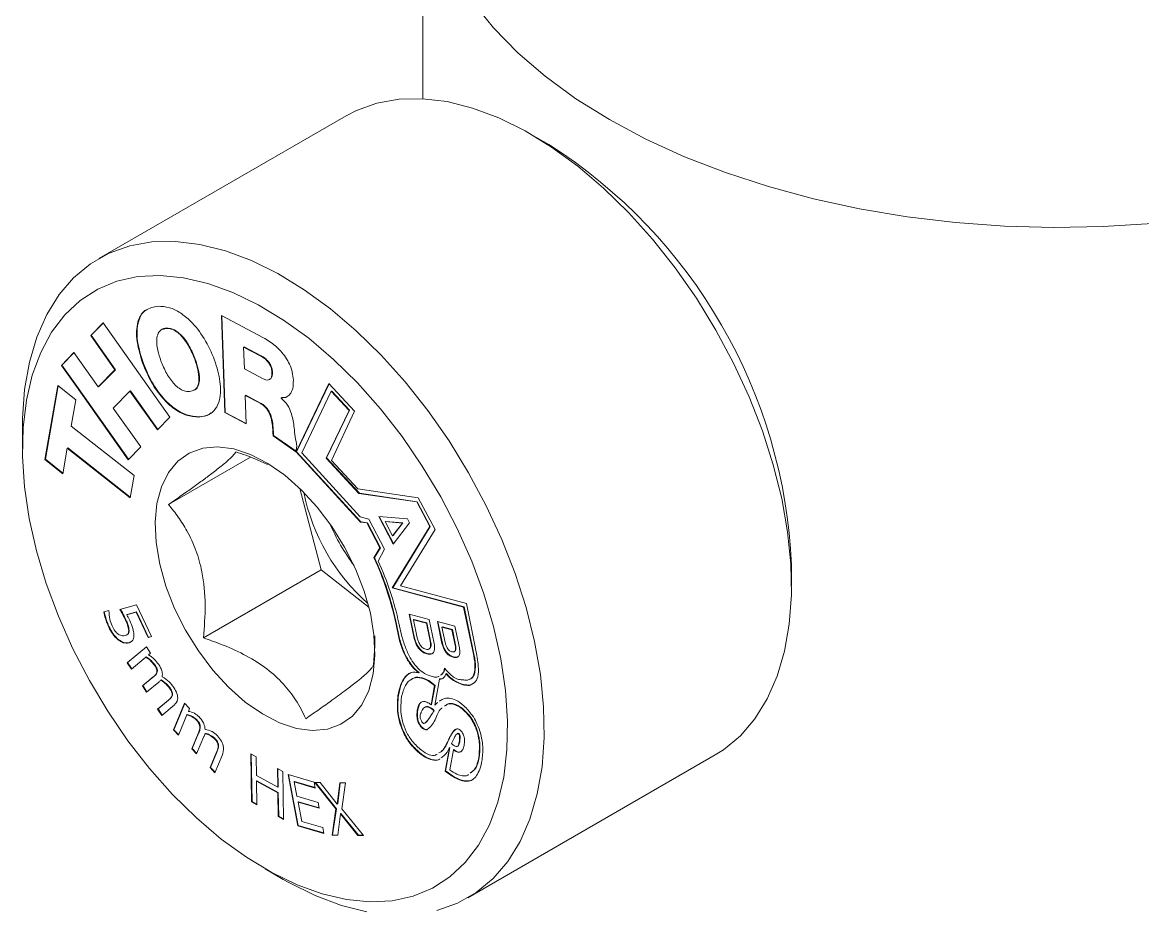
# Model space of a CAD drawing. Header units: millimetres. Extents: x 2 to 278, y 1 to 215.
# Drawn here: x 232.36 to 254.34, y 178.55 to 195.91 of the extents above; entities that cross this region are included whole.
import ezdxf

# ---------------------------------------------------------------- set-up
doc = ezdxf.new("R2010")
doc.units = ezdxf.units.MM

msp = doc.modelspace()

# ---------------------------------------------------------------- linework, layer by layer
at = {"color": 7, "linetype": 'Continuous', "lineweight": 0}
for p, q in [((240.218, 199.105), (240.218, 194.413)), ((238.713, 194.079), (233.864, 191.279)), ((242.692, 193.512), (242.333, 193.72)), ((236.266, 190.16), (237.092, 189.724)), ((236.335, 188.256), (236.266, 190.16)), ((236.344, 188.261), (236.275, 190.155)), ((233.703, 189.766), (233.95, 190.019)), ((233.712, 189.772), (233.952, 190.017)), ((233.95, 190.019), (235.259, 188.169)), ((235.195, 189.912), (235.186, 189.906)), ((233.712, 189.772), (233.703, 189.766)), ((234.179, 189.093), (233.703, 189.766)), ((234.188, 189.098), (233.712, 189.772)), ((233.376, 189.434), (233.129, 189.182)), ((233.378, 189.432), (233.138, 189.187)), ((233.376, 189.434), (233.853, 188.761)), ((236.711, 189.547), (236.702, 189.542)), ((236.702, 189.542), (236.718, 189.113)), ((237.038, 189.365), (236.702, 189.542)), ((237.047, 189.37), (236.711, 189.547)), ((233.138, 189.187), (233.129, 189.182)), ((233.129, 189.182), (233.422, 188.767)), ((233.138, 189.187), (233.431, 188.772)), ((234.73, 189.237), (234.721, 189.232)), ((235.754, 189.306), (235.745, 189.301)), ((237.047, 189.37), (237.038, 189.365)), ((233.853, 188.761), (234.179, 189.093)), ((233.862, 188.766), (234.188, 189.098)), ((234.188, 189.098), (234.179, 189.093)), ((236.718, 189.113), (237.072, 188.926)), ((237.268, 189.052), (237.259, 189.047)), ((232.806, 187.335), (233.059, 188.786)), ((232.815, 187.34), (233.066, 188.78)), ((233.059, 188.786), (233.411, 188.508)), ((233.431, 188.772), (233.422, 188.767)), ((234.438, 187.332), (233.422, 188.767)), ((234.445, 187.34), (233.431, 188.772)), ((233.862, 188.766), (233.853, 188.761)), ((238.377, 188.824), (237.733, 187.484)), ((238.381, 188.82), (237.742, 187.489)), ((238.88, 188.281), (238.377, 188.824)), ((234.473, 188.679), (234.146, 188.346)), ((234.482, 188.684), (234.473, 188.679)), ((235.012, 187.917), (234.473, 188.679)), ((235.019, 187.924), (234.482, 188.684)), ((236.744, 188.597), (236.736, 188.592)), ((236.736, 188.592), (236.756, 188.034)), ((237.026, 188.439), (236.736, 188.592)), ((237.035, 188.444), (236.744, 188.597)), ((237.451, 188.551), (237.442, 188.546)), ((237.442, 188.546), (237.442, 188.54)), ((237.843, 187.464), (238.423, 188.674)), ((238.432, 188.679), (238.423, 188.674)), ((238.423, 188.674), (238.772, 188.298)), ((238.432, 188.679), (238.781, 188.303)), ((233.411, 188.508), (233.321, 187.993)), ((234.146, 188.346), (234.685, 187.585)), ((237.035, 188.444), (237.026, 188.439)), ((238.781, 188.303), (238.332, 187.366)), ((238.781, 188.303), (238.772, 188.298)), ((235.259, 188.169), (235.012, 187.917)), ((235.833, 188.174), (235.824, 188.169)), ((236.344, 188.261), (236.335, 188.256)), ((236.756, 188.034), (236.335, 188.256)), ((236.755, 188.044), (236.344, 188.261)), ((238.772, 188.298), (238.323, 187.361)), ((238.428, 187.316), (238.88, 188.281)), ((232.364, 187.965), (232.364, 187.55)), ((233.321, 187.993), (234.554, 187.02)), ((237.285, 187.93), (237.276, 187.925)), ((237.29, 187.806), (237.281, 187.801)), ((237.281, 187.801), (237.73, 187.487)), ((237.29, 187.806), (237.731, 187.497)), ((233.244, 187.557), (233.157, 187.058)), ((233.253, 187.562), (233.244, 187.557)), ((234.478, 186.584), (233.244, 187.557)), ((234.479, 186.595), (233.253, 187.562)), ((234.685, 187.585), (234.438, 187.332)), ((237.749, 187.599), (237.73, 187.487)), ((237.742, 187.489), (237.733, 187.484)), ((237.733, 187.484), (238.994, 186.107)), ((237.742, 187.489), (239.003, 186.112)), ((238.992, 186.209), (237.843, 187.464)), ((232.815, 187.34), (232.806, 187.335)), ((233.157, 187.058), (232.806, 187.335)), ((233.159, 187.069), (232.815, 187.34)), ((236.838, 187.381), (235.23, 186.453)), ((238.332, 187.366), (238.323, 187.361)), ((238.323, 187.361), (238.965, 186.669)), ((238.332, 187.366), (238.974, 186.674)), ((238.946, 186.762), (238.428, 187.316)), ((234.554, 187.02), (234.478, 186.584)), ((237.807, 186.768), (238.225, 185.171)), ((240.129, 186.586), (238.946, 186.762)), ((238.974, 186.674), (238.965, 186.669)), ((238.965, 186.669), (240.099, 186.503)), ((238.974, 186.674), (240.108, 186.508)), ((240.457, 185.963), (240.129, 186.586)), ((240.108, 186.508), (240.099, 186.503)), ((240.099, 186.503), (240.353, 186.02)), ((240.108, 186.508), (240.362, 186.025)), ((239.158, 186.168), (238.992, 186.209)), ((239.003, 186.112), (238.994, 186.107)), ((238.994, 186.107), (239.121, 186.091)), ((239.003, 186.112), (239.13, 186.096)), ((239.467, 185.579), (239.158, 186.168)), ((239.353, 186.221), (239.918, 186.171)), ((239.638, 185.678), (239.353, 186.221)), ((239.645, 185.687), (239.365, 186.22)), ((239.488, 186.123), (239.479, 186.118)), ((239.819, 186.089), (239.479, 186.118)), ((239.479, 186.118), (239.626, 185.838)), ((239.828, 186.094), (239.488, 186.123)), ((239.918, 186.171), (239.957, 186.097)), ((239.13, 186.096), (239.121, 186.091)), ((239.121, 186.091), (239.378, 185.601)), ((239.13, 186.096), (239.387, 185.606)), ((240.353, 186.02), (239.618, 184.816)), ((239.626, 185.838), (239.819, 186.089)), ((240.362, 186.025), (239.627, 184.821)), ((239.635, 185.843), (239.828, 186.094)), ((239.957, 186.097), (239.638, 185.678)), ((239.782, 184.858), (240.457, 185.963)), ((239.828, 186.094), (239.819, 186.089)), ((240.362, 186.025), (240.353, 186.02)), ((239.635, 185.843), (239.626, 185.838)), ((239.378, 185.601), (239.259, 185.409)), ((239.387, 185.606), (239.268, 185.414)), ((239.342, 185.345), (239.467, 185.579)), ((239.387, 185.606), (239.378, 185.601)), ((239.268, 185.414), (239.259, 185.409)), ((247.451, 184.854), (247.451, 185.269)), ((238.225, 185.171), (235.915, 183.837)), ((238.225, 185.171), (239.163, 184.431)), ((239.627, 184.821), (239.618, 184.816)), ((239.618, 184.816), (241.019, 184.438)), ((239.627, 184.821), (241.028, 184.443)), ((241.077, 184.509), (239.782, 184.858)), ((233.961, 184.349), (234.057, 184.375)), ((234.057, 184.375), (234.061, 184.366)), ((234.277, 184.396), (234.604, 184.485)), ((234.604, 184.347), (234.42, 184.297)), ((234.604, 184.347), (234.595, 184.342)), ((234.604, 184.485), (234.896, 183.861)), ((234.837, 183.847), (234.604, 184.347)), ((241.028, 184.443), (241.019, 184.438)), ((241.019, 184.438), (241.193, 183.608)), ((241.028, 184.443), (241.202, 183.613)), ((241.252, 183.626), (241.077, 184.509)), ((234.396, 184.191), (234.387, 184.186)), ((234.595, 184.342), (234.411, 184.291)), ((234.42, 184.297), (234.411, 184.291)), ((234.828, 183.842), (234.595, 184.342)), ((239.695, 184.14), (239.686, 184.135)), ((239.753, 183.812), (239.686, 184.135)), ((239.762, 183.817), (239.695, 184.14)), ((239.949, 184.302), (240.342, 184.2)), ((240.048, 183.826), (239.949, 184.302)), ((240.057, 183.831), (239.96, 184.3)), ((240.044, 184.199), (240.035, 184.194)), ((240.035, 184.194), (240.11, 183.836)), ((240.288, 184.128), (240.035, 184.194)), ((240.297, 184.133), (240.044, 184.199)), ((240.297, 184.133), (240.288, 184.128)), ((240.362, 183.77), (240.288, 184.128)), ((240.371, 183.775), (240.297, 184.133)), ((240.342, 184.2), (240.441, 183.724)), ((240.505, 184.158), (240.845, 184.069)), ((240.594, 183.729), (240.505, 184.158)), ((240.603, 183.734), (240.515, 184.155)), ((234.066, 184.053), (234.057, 184.048)), ((234.459, 183.982), (234.45, 183.977)), ((239.808, 183.861), (239.749, 184.124)), ((240.602, 184.051), (240.593, 184.046)), ((240.593, 184.046), (240.656, 183.746)), ((240.79, 183.994), (240.593, 184.046)), ((240.799, 183.999), (240.602, 184.051)), ((240.799, 183.999), (240.79, 183.994)), ((240.852, 183.695), (240.79, 183.994)), ((240.861, 183.7), (240.799, 183.999)), ((240.845, 184.069), (240.935, 183.64)), ((234.257, 183.797), (234.248, 183.792)), ((234.407, 183.891), (234.418, 183.897)), ((234.459, 183.743), (234.45, 183.738)), ((234.513, 183.775), (234.459, 183.743)), ((234.896, 183.861), (234.828, 183.842)), ((234.837, 183.847), (234.828, 183.842)), ((234.895, 183.863), (234.837, 183.847)), ((239.762, 183.817), (239.753, 183.812)), ((240.057, 183.831), (240.048, 183.826)), ((240.371, 183.775), (240.362, 183.77)), ((240.603, 183.734), (240.594, 183.729)), ((240.861, 183.7), (240.852, 183.695)), ((234.419, 183.35), (234.798, 183.664)), ((234.428, 183.355), (234.799, 183.662)), ((234.798, 183.664), (234.879, 183.54)), ((234.879, 183.54), (234.837, 183.505)), ((240.305, 183.529), (240.296, 183.524)), ((240.833, 183.565), (240.844, 183.571)), ((241.202, 183.613), (241.193, 183.608)), ((234.428, 183.355), (234.419, 183.35)), ((234.501, 183.226), (234.419, 183.35)), ((234.509, 183.232), (234.428, 183.355)), ((234.782, 183.459), (234.501, 183.226)), ((234.791, 183.464), (234.782, 183.459)), ((234.962, 183.31), (234.953, 183.305)), ((240.819, 183.464), (240.81, 183.458)), ((234.718, 182.895), (234.932, 183.072)), ((234.727, 182.9), (234.941, 183.078)), ((234.941, 183.078), (234.932, 183.072)), ((235.01, 183.168), (235.001, 183.163)), ((240.148, 183.155), (240.139, 183.15)), ((240.551, 183.032), (240.542, 183.027)), ((240.681, 183.14), (240.672, 183.135)), ((234.727, 182.9), (234.718, 182.895)), ((234.799, 182.771), (234.718, 182.895)), ((234.807, 182.777), (234.727, 182.9)), ((235.04, 182.97), (234.799, 182.771)), ((235.084, 183.012), (235.075, 183.007)), ((235.26, 182.855), (235.251, 182.85)), ((240.335, 183.002), (240.326, 182.997)), ((240.326, 182.997), (240.448, 182.901)), ((240.335, 183.002), (240.457, 182.906)), ((240.448, 182.901), (240.382, 182.526)), ((240.457, 182.906), (240.391, 182.531)), ((240.457, 182.906), (240.448, 182.901)), ((240.453, 182.518), (240.542, 183.027)), ((240.828, 183.008), (240.819, 183.002)), ((241.145, 182.911), (241.136, 182.905)), ((241.145, 182.911), (241.228, 182.956)), ((235.016, 182.44), (235.23, 182.617)), ((235.025, 182.445), (235.239, 182.623)), ((235.239, 182.623), (235.23, 182.617)), ((235.309, 182.712), (235.3, 182.707)), ((239.739, 182.709), (239.73, 182.704)), ((240.554, 182.6), (240.591, 182.622)), ((235.025, 182.445), (235.016, 182.44)), ((235.097, 182.316), (235.016, 182.44)), ((235.105, 182.322), (235.025, 182.445)), ((235.341, 182.518), (235.097, 182.316)), ((235.326, 182.031), (235.546, 182.554)), ((235.335, 182.036), (235.551, 182.549)), ((235.546, 182.554), (235.643, 182.454)), ((235.643, 182.454), (235.619, 182.396)), ((240.119, 182.422), (240.11, 182.417)), ((240.391, 182.531), (240.382, 182.526)), ((240.443, 182.415), (240.434, 182.41)), ((240.462, 182.523), (240.453, 182.518)), ((240.504, 182.569), (240.495, 182.564)), ((240.997, 182.449), (240.988, 182.444)), ((235.589, 182.326), (235.423, 181.931)), ((235.598, 182.332), (235.589, 182.326)), ((235.777, 182.239), (235.768, 182.234)), ((240.255, 182.165), (240.266, 182.171)), ((235.335, 182.036), (235.326, 182.031)), ((235.423, 181.931), (235.326, 182.031)), ((235.427, 181.941), (235.335, 182.036)), ((235.685, 181.661), (235.812, 181.963)), ((235.694, 181.666), (235.821, 181.968)), ((235.821, 181.968), (235.812, 181.963)), ((235.854, 182.102), (235.845, 182.097)), ((235.953, 181.963), (235.944, 181.958)), ((240.223, 182.066), (240.214, 182.061)), ((240.9, 181.963), (240.889, 181.956)), ((240.934, 181.956), (240.925, 181.95)), ((235.925, 181.9), (235.782, 181.561)), ((236.136, 181.87), (236.127, 181.865)), ((236.212, 181.732), (236.203, 181.727)), ((240.688, 181.75), (240.679, 181.745)), ((240.894, 181.709), (240.905, 181.716)), ((240.941, 181.797), (240.932, 181.792)), ((235.694, 181.666), (235.685, 181.661)), ((235.782, 181.561), (235.685, 181.661)), ((235.786, 181.571), (235.694, 181.666)), ((236.044, 181.292), (236.171, 181.593)), ((236.053, 181.297), (236.18, 181.598)), ((236.285, 181.533), (236.141, 181.192)), ((236.18, 181.598), (236.171, 181.593)), ((236.843, 181.561), (236.947, 181.503)), ((236.86, 180.623), (236.843, 181.561)), ((236.869, 180.628), (236.852, 181.556)), ((236.947, 181.503), (236.954, 181.138)), ((240.154, 181.587), (240.145, 181.582)), ((240.74, 181.679), (240.657, 181.224)), ((240.749, 181.684), (240.666, 181.229)), ((240.749, 181.684), (240.74, 181.679)), ((240.749, 181.247), (240.818, 181.64)), ((240.827, 181.645), (240.818, 181.64)), ((241.102, 178.741), (245.951, 181.54)), ((241.324, 181.492), (241.315, 181.487)), ((236.053, 181.297), (236.044, 181.292)), ((236.141, 181.192), (236.044, 181.292)), ((236.145, 181.202), (236.053, 181.297)), ((237.371, 180.907), (237.365, 181.272)), ((237.365, 181.272), (237.469, 181.215)), ((236.954, 181.138), (237.371, 180.907)), ((237.38, 180.912), (237.374, 181.267)), ((237.469, 181.215), (237.486, 180.276)), ((237.575, 181.155), (238.087, 181.006)), ((237.767, 180.151), (237.575, 181.155)), ((237.776, 180.156), (237.586, 181.152)), ((240.666, 181.229), (240.657, 181.224)), ((236.965, 181.033), (236.956, 181.028)), ((236.956, 181.028), (236.964, 180.565)), ((237.374, 180.797), (236.956, 181.028)), ((237.383, 180.802), (236.965, 181.033)), ((237.38, 180.912), (237.371, 180.907)), ((237.704, 181.018), (237.695, 181.013)), ((237.695, 181.013), (237.749, 180.73)), ((238.109, 180.892), (237.695, 181.013)), ((238.107, 180.901), (237.704, 181.018)), ((238.087, 181.006), (238.109, 180.892)), ((238.097, 181.001), (238.207, 181)), ((238.515, 180.481), (238.097, 181.001)), ((238.524, 180.486), (238.11, 181.001)), ((238.207, 181), (238.541, 180.577)), ((238.541, 180.577), (238.591, 180.996)), ((238.55, 180.582), (238.599, 180.995)), ((238.591, 180.996), (238.703, 180.994)), ((238.703, 180.994), (238.627, 180.486)), ((236.869, 180.628), (236.86, 180.623)), ((236.964, 180.565), (236.86, 180.623)), ((236.964, 180.575), (236.869, 180.628)), ((237.383, 180.802), (237.374, 180.797)), ((237.382, 180.334), (237.374, 180.797)), ((237.391, 180.339), (237.383, 180.802)), ((237.749, 180.73), (238.163, 180.61)), ((237.779, 180.622), (237.77, 180.617)), ((237.77, 180.617), (237.843, 180.235)), ((238.184, 180.497), (237.77, 180.617)), ((238.183, 180.505), (237.779, 180.622)), ((238.163, 180.61), (238.184, 180.497)), ((238.438, 179.966), (238.515, 180.481)), ((238.447, 179.971), (238.524, 180.486)), ((238.524, 180.486), (238.515, 180.481)), ((238.55, 180.582), (238.541, 180.577)), ((238.61, 180.394), (238.601, 180.389)), ((238.954, 179.966), (238.61, 180.394)), ((238.627, 180.486), (239.056, 179.959)), ((237.391, 180.339), (237.382, 180.334)), ((237.486, 180.276), (237.382, 180.334)), ((237.486, 180.287), (237.391, 180.339)), ((237.843, 180.235), (238.257, 180.115)), ((238.601, 180.389), (238.55, 179.965)), ((238.945, 179.96), (238.601, 180.389)), ((237.776, 180.156), (237.767, 180.151)), ((238.279, 180.002), (237.767, 180.151)), ((238.277, 180.01), (237.776, 180.156)), ((238.257, 180.115), (238.279, 180.002)), ((238.447, 179.971), (238.438, 179.966)), ((238.55, 179.965), (238.438, 179.966)), ((238.551, 179.97), (238.447, 179.971)), ((238.954, 179.966), (238.945, 179.96)), ((239.056, 179.959), (238.945, 179.96)), ((239.051, 179.965), (238.954, 179.966)), ((237.123, 179.307), (237.482, 179.099))]:
    msp.add_line(p, q, dxfattribs=at)
at = {"color": 7, "linetype": 'Continuous', "lineweight": 0, "flags": 128}
for points in [[(243.879, 194.002), (243.221, 194.413), (242.62, 194.852), (242.079, 195.316), (241.603, 195.804), (241.193, 196.311), (240.853, 196.835), (240.584, 197.372), (240.388, 197.92), (240.266, 198.476), (240.219, 199.035), (240.247, 199.594), (240.35, 200.15), (240.528, 200.701), (240.779, 201.241), (241.101, 201.769), (241.307, 202.05)], [(245.951, 181.54), (246.116, 181.644), (246.446, 181.917), (246.733, 182.25), (246.975, 182.64), (247.169, 183.083), (247.314, 183.574), (247.407, 184.109), (247.449, 184.682), (247.438, 185.287), (247.374, 185.918), (247.259, 186.568), (247.093, 187.231), (246.879, 187.9), (246.618, 188.568), (246.312, 189.228), (245.966, 189.874), (245.583, 190.499), (245.166, 191.095), (244.721, 191.659), (244.25, 192.182), (243.76, 192.661), (243.256, 193.09), (242.742, 193.465), (242.223, 193.782), (241.706, 194.037), (241.195, 194.229), (240.696, 194.355), (240.214, 194.413), (239.753, 194.404), (239.319, 194.327), (238.916, 194.183), (238.713, 194.079)], [(254.53, 191.965), (253.566, 191.905), (252.597, 191.889), (251.629, 191.916), (250.667, 191.986), (249.718, 192.099), (248.786, 192.255), (247.879, 192.451), (247, 192.688), (246.156, 192.963), (245.351, 193.275), (244.591, 193.622), (243.879, 194.002)], [(240.496, 178.492), (240.899, 178.636), (241.267, 178.845), (241.596, 179.117), (241.883, 179.45), (242.125, 179.84), (242.32, 180.283), (242.464, 180.775), (242.558, 181.31), (242.599, 181.882), (242.588, 182.487), (242.525, 183.118), (242.41, 183.769), (242.244, 184.432), (242.029, 185.101), (241.768, 185.769), (241.463, 186.429), (241.117, 187.075), (240.734, 187.699), (240.317, 188.296), (239.871, 188.859), (239.401, 189.383), (238.911, 189.862), (238.406, 190.291), (237.892, 190.666), (237.374, 190.982), (236.857, 191.238), (236.346, 191.429), (235.847, 191.555), (235.365, 191.614), (234.904, 191.605), (234.47, 191.528), (234.067, 191.384), (233.699, 191.175), (233.369, 190.902), (233.082, 190.57), (232.84, 190.18), (232.646, 189.737), (232.501, 189.245), (232.408, 188.71), (232.366, 188.137), (232.364, 187.965)], [(236.265, 179.892), (236.759, 179.533), (237.257, 179.232), (237.754, 178.991), (238.243, 178.814), (238.721, 178.703), (239.181, 178.659), (239.618, 178.682), (240.028, 178.772), (240.406, 178.928), (240.748, 179.148), (241.051, 179.431), (241.311, 179.772), (241.524, 180.168), (241.69, 180.615), (241.805, 181.108), (241.869, 181.642), (241.881, 182.21), (241.841, 182.807), (241.75, 183.425), (241.607, 184.058), (241.416, 184.7), (241.177, 185.343), (240.894, 185.98), (240.57, 186.604), (240.208, 187.208), (239.812, 187.786), (239.387, 188.331), (238.937, 188.837), (238.467, 189.3), (237.982, 189.713), (237.488, 190.072), (236.99, 190.373), (236.494, 190.614), (236.004, 190.791), (235.527, 190.902), (235.067, 190.946), (234.629, 190.923), (234.219, 190.833), (233.841, 190.677), (233.499, 190.457), (233.196, 190.174), (232.937, 189.833), (232.723, 189.437), (232.558, 188.99), (232.442, 188.497), (232.378, 187.963), (232.366, 187.395), (232.406, 186.799), (232.498, 186.18), (232.64, 185.547), (232.831, 184.905), (233.07, 184.262), (233.353, 183.625), (233.677, 183.001), (234.039, 182.397), (234.435, 181.819), (234.86, 181.274), (235.31, 180.768), (235.78, 180.305), (236.265, 179.892)], [(235.004, 186.475), (234.969, 186.107), (234.987, 185.706), (235.058, 185.284), (235.18, 184.849), (235.35, 184.413), (235.563, 183.987), (235.815, 183.581), (236.099, 183.205), (236.408, 182.868), (236.735, 182.579), (237.071, 182.345), (237.409, 182.171), (237.739, 182.062), (238.055, 182.02), (238.348, 182.047), (238.61, 182.142), (238.836, 182.303), (239.02, 182.524), (239.157, 182.802), (239.243, 183.13), (239.278, 183.498), (239.26, 183.899), (239.189, 184.321), (239.067, 184.756), (238.898, 185.192), (238.684, 185.618), (238.432, 186.024), (238.148, 186.4), (237.839, 186.737), (237.512, 187.026), (237.176, 187.26), (236.838, 187.434), (236.508, 187.543), (236.192, 187.585), (235.9, 187.558), (235.637, 187.463), (235.411, 187.302), (235.228, 187.081), (235.091, 186.803), (235.004, 186.475)], [(237.482, 179.099), (237.592, 179.037), (238.109, 178.782), (238.62, 178.59), (239.119, 178.465)]]:
    msp.add_lwpolyline(points, dxfattribs=at)
at = {"color": 7, "linetype": 'Continuous', "lineweight": 0}
for centre, radius, start, end in [((237.141, 184.813), 10.32, 2.5347, 57.4599), ((241.744, 187.47), 3.939, 191.3517, 228.6429), ((242.215, 187.741), 4.168, 203.3851, 216.6095), ((233.919, 182.911), 5.895, 11.9751, 25.0625), ((233.928, 182.917), 5.895, 11.9751, 25.0625), ((233.994, 182.886), 5.886, 12.1391, 24.6893)]:
    msp.add_arc(centre, radius, start, end, dxfattribs=at)
for points, knots in [([(234.721, 189.232), (234.672, 189.393), (234.579, 189.702), (234.616, 190.073), (234.776, 190.297), (234.94, 190.326), (235.026, 190.342)], [0, 0, 0, 0, 0.285697, 0.550222, 0.762126, 1, 1, 1, 1]), ([(235.026, 190.342), (235.099, 190.338), (235.237, 190.331), (235.46, 190.225), (235.701, 190.029), (235.947, 189.708), (236.144, 189.287), (236.257, 188.863), (236.252, 188.53), (236.16, 188.32), (236.021, 188.198), (235.892, 188.179), (235.824, 188.169)], [0, 0, 0, 0, 0.0917277, 0.174385, 0.2530158, 0.371845, 0.5000028, 0.6281556, 0.7469837, 0.8256148, 0.9082722, 1, 1, 1, 1]), ([(234.73, 189.237), (234.681, 189.399), (234.587, 189.71), (234.63, 190.069), (234.725, 190.25), (234.803, 190.273), (234.809, 190.275)], [0, 0, 0, 0, 0.367353, 0.707482, 0.979951, 1, 1, 1, 1]), ([(235.186, 189.906), (235.147, 189.9), (235.074, 189.887), (235.01, 189.791), (234.992, 189.651), (235.014, 189.473), (235.058, 189.341), (235.08, 189.274)], [0, 0, 0, 0, 0.2008792, 0.3780217, 0.5535333, 0.7713596, 1, 1, 1, 1]), ([(235.195, 189.912), (235.152, 189.91), (235.109, 189.909), (235.086, 189.875), (235.085, 189.874)], [0, 0, 0, 0, 0.980685, 1, 1, 1, 1]), ([(235.745, 189.301), (235.71, 189.386), (235.642, 189.551), (235.509, 189.74), (235.386, 189.848), (235.284, 189.901), (235.22, 189.905), (235.186, 189.906)], [0, 0, 0, 0, 0.2891366, 0.5587901, 0.6958604, 0.8388526, 1, 1, 1, 1]), ([(235.754, 189.306), (235.719, 189.391), (235.651, 189.556), (235.518, 189.746), (235.395, 189.853), (235.292, 189.906), (235.229, 189.91), (235.195, 189.912)], [0, 0, 0, 0, 0.2891366, 0.5587901, 0.6958604, 0.8388526, 1, 1, 1, 1]), ([(237.092, 189.724), (237.171, 189.677), (237.323, 189.584), (237.503, 189.389), (237.609, 189.203), (237.665, 189.044), (237.674, 188.943), (237.679, 188.889)], [0, 0, 0, 0, 0.288451, 0.557374, 0.694678, 0.838281, 1, 1, 1, 1]), ([(235.824, 188.169), (235.742, 188.175), (235.588, 188.185), (235.337, 188.321), (235.098, 188.544), (234.876, 188.858), (234.774, 189.104), (234.721, 189.232)], [0, 0, 0, 0, 0.203765, 0.386324, 0.561565, 0.772931, 1, 1, 1, 1]), ([(235.833, 188.174), (235.751, 188.18), (235.597, 188.19), (235.346, 188.326), (235.107, 188.549), (234.885, 188.863), (234.783, 189.11), (234.73, 189.237)], [0, 0, 0, 0, 0.203765, 0.386324, 0.561565, 0.772931, 1, 1, 1, 1]), ([(235.08, 189.274), (235.115, 189.188), (235.183, 189.024), (235.316, 188.834), (235.439, 188.727), (235.542, 188.674), (235.605, 188.67), (235.639, 188.668)], [0, 0, 0, 0, 0.289123, 0.558793, 0.695872, 0.838864, 1, 1, 1, 1]), ([(235.639, 188.668), (235.678, 188.675), (235.751, 188.688), (235.815, 188.783), (235.833, 188.924), (235.811, 189.102), (235.767, 189.234), (235.745, 189.301)], [0, 0, 0, 0, 0.2008908, 0.3780365, 0.5535498, 0.7713747, 1, 1, 1, 1]), ([(235.717, 188.696), (235.731, 188.699), (235.778, 188.71), (235.823, 188.79), (235.843, 188.928), (235.82, 189.107), (235.776, 189.239), (235.754, 189.306)], [0, 0, 0, 0, 0.083001, 0.28628, 0.487687, 0.737646, 1, 1, 1, 1]), ([(237.259, 189.047), (237.257, 189.072), (237.252, 189.119), (237.221, 189.194), (237.174, 189.262), (237.111, 189.322), (237.063, 189.35), (237.038, 189.365)], [0, 0, 0, 0, 0.197029, 0.371432, 0.543408, 0.760308, 1, 1, 1, 1]), ([(237.268, 189.052), (237.266, 189.077), (237.261, 189.124), (237.23, 189.199), (237.183, 189.267), (237.12, 189.327), (237.072, 189.355), (237.047, 189.37)], [0, 0, 0, 0, 0.197029, 0.371432, 0.543408, 0.760308, 1, 1, 1, 1]), ([(237.072, 188.926), (237.094, 188.916), (237.135, 188.897), (237.189, 188.892), (237.231, 188.913), (237.258, 188.966), (237.259, 189.019), (237.259, 189.047)], [0, 0, 0, 0, 0.211129, 0.392706, 0.559913, 0.763436, 1, 1, 1, 1]), ([(237.201, 188.904), (237.213, 188.908), (237.242, 188.919), (237.267, 188.972), (237.268, 189.024), (237.268, 189.052)], [0, 0, 0, 0, 0.256733, 0.600465, 1, 1, 1, 1]), ([(237.679, 188.889), (237.678, 188.834), (237.675, 188.726), (237.622, 188.615), (237.543, 188.55), (237.476, 188.547), (237.442, 188.546)], [0, 0, 0, 0, 0.2829133, 0.557634, 0.7735659, 1, 1, 1, 1]), ([(237.442, 188.54), (237.486, 188.497), (237.572, 188.41), (237.661, 188.192), (237.682, 188.048), (237.695, 187.96)], [0, 0, 0, 0, 0.280107, 0.555764, 1, 1, 1, 1]), ([(237.549, 188.565), (237.549, 188.565), (237.524, 188.546), (237.487, 188.548), (237.451, 188.551)], [0, 0, 0, 0, 0.005744, 1, 1, 1, 1]), ([(237.276, 187.925), (237.267, 188.022), (237.255, 188.14), (237.189, 188.284), (237.146, 188.346), (237.089, 188.402), (237.048, 188.426), (237.026, 188.439)], [0, 0, 0, 0, 0.505231, 0.618049, 0.730923, 0.854052, 1, 1, 1, 1]), ([(237.285, 187.93), (237.276, 188.027), (237.264, 188.145), (237.198, 188.289), (237.155, 188.352), (237.098, 188.407), (237.057, 188.431), (237.035, 188.444)], [0, 0, 0, 0, 0.505231, 0.618049, 0.730923, 0.854052, 1, 1, 1, 1]), ([(236.058, 188.249), (236.048, 188.239), (235.99, 188.185), (235.904, 188.179), (235.833, 188.174)], [0, 0, 0, 0, 0.171696, 1, 1, 1, 1]), ([(237.281, 187.801), (237.28, 187.828), (237.278, 187.87), (237.276, 187.911), (237.276, 187.925)], [0, 0, 0, 0, 0.6502923, 1, 1, 1, 1]), ([(237.29, 187.806), (237.289, 187.833), (237.287, 187.875), (237.285, 187.916), (237.285, 187.93)], [0, 0, 0, 0, 0.6502923, 1, 1, 1, 1]), ([(237.695, 187.96), (237.701, 187.9), (237.712, 187.782), (237.737, 187.659), (237.749, 187.599)], [0, 0, 0, 0, 0.507373, 1, 1, 1, 1]), ([(235.23, 186.453), (235.308, 186.507), (235.464, 186.615), (235.686, 186.772), (235.895, 186.923), (236.062, 187.047), (236.19, 187.145), (236.286, 187.223), (236.367, 187.291), (236.445, 187.362), (236.511, 187.429), (236.539, 187.466), (236.553, 187.484)], [0, 0, 0, 0, 0.107754, 0.216103, 0.327214, 0.439824, 0.51632, 0.593471, 0.672555, 0.752225, 0.875545, 1, 1, 1, 1]), ([(236.553, 187.484), (236.683, 187.441), (236.898, 187.369), (237.095, 187.274), (237.173, 187.236)], [0, 0, 0, 0, 0.607824, 1, 1, 1, 1]), ([(235.915, 183.837), (235.932, 184.053), (235.967, 184.492), (235.912, 185.077), (235.776, 185.563), (235.61, 185.916), (235.424, 186.212), (235.295, 186.372), (235.23, 186.453)], [0, 0, 0, 0, 0.216128, 0.439646, 0.593262, 0.752012, 0.875438, 1, 1, 1, 1]), ([(234.057, 184.048), (234.033, 184.105), (233.99, 184.206), (233.97, 184.305), (233.961, 184.349)], [0, 0, 0, 0, 0.5598759, 1, 1, 1, 1]), ([(234.066, 184.053), (234.042, 184.11), (233.999, 184.211), (233.979, 184.311), (233.97, 184.354)], [0, 0, 0, 0, 0.5598759, 1, 1, 1, 1]), ([(234.061, 184.366), (234.063, 184.313), (234.066, 184.22), (234.105, 184.117), (234.122, 184.072)], [0, 0, 0, 0, 0.560316, 1, 1, 1, 1]), ([(234.387, 184.186), (234.368, 184.226), (234.333, 184.296), (234.294, 184.365), (234.277, 184.396)], [0, 0, 0, 0, 0.559911, 1, 1, 1, 1]), ([(234.396, 184.191), (234.377, 184.231), (234.342, 184.302), (234.303, 184.37), (234.286, 184.401)], [0, 0, 0, 0, 0.559911, 1, 1, 1, 1]), ([(234.45, 183.977), (234.444, 184.015), (234.434, 184.084), (234.402, 184.155), (234.387, 184.186)], [0, 0, 0, 0, 0.5577421, 1, 1, 1, 1]), ([(234.459, 183.982), (234.453, 184.02), (234.443, 184.089), (234.411, 184.16), (234.396, 184.191)], [0, 0, 0, 0, 0.5577421, 1, 1, 1, 1]), ([(234.411, 184.291), (234.422, 184.27), (234.442, 184.232), (234.46, 184.193), (234.469, 184.176)], [0, 0, 0, 0, 0.559987, 1, 1, 1, 1]), ([(234.469, 184.176), (234.493, 184.123), (234.536, 184.029), (234.547, 183.939), (234.552, 183.899)], [0, 0, 0, 0, 0.560749, 1, 1, 1, 1]), ([(234.248, 183.792), (234.205, 183.832), (234.129, 183.904), (234.079, 184.004), (234.057, 184.048)], [0, 0, 0, 0, 0.5583285, 1, 1, 1, 1]), ([(234.257, 183.797), (234.214, 183.837), (234.138, 183.909), (234.088, 184.009), (234.066, 184.053)], [0, 0, 0, 0, 0.5583285, 1, 1, 1, 1]), ([(234.122, 184.072), (234.14, 184.036), (234.173, 183.972), (234.222, 183.929), (234.244, 183.911)], [0, 0, 0, 0, 0.560453, 1, 1, 1, 1]), ([(234.244, 183.911), (234.272, 183.896), (234.323, 183.868), (234.365, 183.877), (234.383, 183.881)], [0, 0, 0, 0, 0.557944, 1, 1, 1, 1]), ([(234.383, 183.881), (234.403, 183.889), (234.44, 183.904), (234.447, 183.954), (234.45, 183.977)], [0, 0, 0, 0, 0.560445, 1, 1, 1, 1]), ([(234.414, 183.901), (234.426, 183.907), (234.452, 183.919), (234.456, 183.959), (234.459, 183.982)], [0, 0, 0, 0, 0.42226, 1, 1, 1, 1]), ([(234.45, 183.738), (234.415, 183.735), (234.352, 183.728), (234.28, 183.772), (234.248, 183.792)], [0, 0, 0, 0, 0.5596683, 1, 1, 1, 1]), ([(234.459, 183.743), (234.424, 183.74), (234.361, 183.733), (234.289, 183.778), (234.257, 183.797)], [0, 0, 0, 0, 0.5596683, 1, 1, 1, 1]), ([(234.552, 183.899), (234.551, 183.875), (234.549, 183.828), (234.517, 183.765), (234.475, 183.748), (234.45, 183.738)], [0, 0, 0, 0, 0.280185, 0.560288, 1, 1, 1, 1]), ([(237.923, 182.252), (237.861, 182.376), (237.745, 182.611), (237.489, 182.941), (237.168, 183.239), (236.763, 183.493), (236.336, 183.691), (236.044, 183.792), (235.915, 183.837)], [0, 0, 0, 0, 0.1832412, 0.3492581, 0.5149538, 0.6880842, 0.8616329, 1, 1, 1, 1]), ([(239.275, 183.878), (239.276, 183.804), (239.277, 183.607), (239.257, 183.408), (239.245, 183.284)], [0, 0, 0, 0, 0.373196, 1, 1, 1, 1]), ([(239.753, 183.812), (239.776, 183.735), (239.819, 183.588), (239.92, 183.394), (240.028, 183.241), (240.103, 183.179), (240.139, 183.15)], [0, 0, 0, 0, 0.310425, 0.600069, 0.808012, 1, 1, 1, 1]), ([(239.762, 183.817), (239.785, 183.741), (239.828, 183.593), (239.929, 183.399), (240.037, 183.246), (240.112, 183.184), (240.148, 183.155)], [0, 0, 0, 0, 0.310425, 0.600069, 0.808012, 1, 1, 1, 1]), ([(240.359, 183.091), (240.311, 183.11), (240.22, 183.147), (240.089, 183.269), (239.974, 183.432), (239.877, 183.635), (239.832, 183.783), (239.808, 183.861)], [0, 0, 0, 0, 0.192428, 0.364898, 0.537621, 0.757448, 1, 1, 1, 1]), ([(240.296, 183.524), (240.271, 183.533), (240.225, 183.549), (240.16, 183.603), (240.108, 183.672), (240.069, 183.749), (240.055, 183.801), (240.048, 183.826)], [0, 0, 0, 0, 0.237889, 0.435826, 0.615004, 0.814865, 1, 1, 1, 1]), ([(240.305, 183.529), (240.28, 183.538), (240.234, 183.554), (240.169, 183.608), (240.117, 183.677), (240.078, 183.754), (240.064, 183.806), (240.057, 183.831)], [0, 0, 0, 0, 0.237889, 0.435826, 0.615004, 0.814865, 1, 1, 1, 1]), ([(240.11, 183.836), (240.116, 183.812), (240.129, 183.762), (240.164, 183.699), (240.202, 183.655), (240.237, 183.627), (240.261, 183.619), (240.274, 183.615)], [0, 0, 0, 0, 0.255403, 0.523999, 0.668505, 0.822947, 1, 1, 1, 1]), ([(240.274, 183.615), (240.29, 183.612), (240.319, 183.607), (240.351, 183.624), (240.369, 183.659), (240.373, 183.709), (240.366, 183.75), (240.362, 183.77)], [0, 0, 0, 0, 0.219171, 0.402032, 0.573212, 0.780589, 1, 1, 1, 1]), ([(240.441, 183.724), (240.446, 183.689), (240.457, 183.62), (240.435, 183.551), (240.396, 183.522), (240.352, 183.513), (240.315, 183.52), (240.296, 183.524)], [0, 0, 0, 0, 0.258004, 0.507896, 0.648867, 0.809076, 1, 1, 1, 1]), ([(240.337, 183.621), (240.345, 183.624), (240.362, 183.631), (240.378, 183.664), (240.382, 183.714), (240.375, 183.755), (240.371, 183.775)], [0, 0, 0, 0, 0.179334, 0.414266, 0.698875, 1, 1, 1, 1]), ([(240.81, 183.458), (240.789, 183.466), (240.749, 183.48), (240.692, 183.529), (240.646, 183.59), (240.612, 183.659), (240.6, 183.706), (240.594, 183.729)], [0, 0, 0, 0, 0.233634, 0.4295342, 0.6090834, 0.8115035, 1, 1, 1, 1]), ([(240.819, 183.464), (240.798, 183.471), (240.758, 183.485), (240.701, 183.534), (240.655, 183.596), (240.621, 183.664), (240.609, 183.711), (240.603, 183.734)], [0, 0, 0, 0, 0.233634, 0.4295342, 0.6090834, 0.8115035, 1, 1, 1, 1]), ([(240.656, 183.746), (240.661, 183.726), (240.672, 183.685), (240.7, 183.632), (240.73, 183.596), (240.757, 183.573), (240.776, 183.566), (240.786, 183.563)], [0, 0, 0, 0, 0.263178, 0.536223, 0.679634, 0.829867, 1, 1, 1, 1]), ([(240.786, 183.563), (240.799, 183.561), (240.821, 183.557), (240.846, 183.572), (240.859, 183.602), (240.861, 183.644), (240.855, 183.678), (240.852, 183.695)], [0, 0, 0, 0, 0.210866, 0.389596, 0.561335, 0.77364, 1, 1, 1, 1]), ([(240.842, 183.573), (240.846, 183.575), (240.858, 183.58), (240.868, 183.608), (240.87, 183.649), (240.865, 183.683), (240.861, 183.7)], [0, 0, 0, 0, 0.13187, 0.376122, 0.678066, 1, 1, 1, 1]), ([(234.837, 183.505), (234.878, 183.479), (234.95, 183.432), (235.01, 183.352), (235.037, 183.317)], [0, 0, 0, 0, 0.560638, 1, 1, 1, 1]), ([(240.428, 183.548), (240.421, 183.542), (240.403, 183.525), (240.36, 183.518), (240.324, 183.526), (240.305, 183.529)], [0, 0, 0, 0, 0.238935, 0.586181, 1, 1, 1, 1]), ([(240.935, 183.64), (240.94, 183.609), (240.949, 183.547), (240.931, 183.484), (240.897, 183.457), (240.859, 183.449), (240.827, 183.455), (240.81, 183.458)], [0, 0, 0, 0, 0.262638, 0.514536, 0.654613, 0.812515, 1, 1, 1, 1]), ([(240.927, 183.482), (240.92, 183.476), (240.905, 183.461), (240.867, 183.454), (240.836, 183.46), (240.819, 183.464)], [0, 0, 0, 0, 0.245312, 0.590335, 1, 1, 1, 1]), ([(241.193, 183.608), (241.21, 183.528), (241.243, 183.372), (241.244, 183.194), (241.21, 183.085), (241.162, 183.029), (241.09, 183.002), (241.029, 183.011), (240.996, 183.016)], [0, 0, 0, 0, 0.259613, 0.504294, 0.619495, 0.734392, 0.857507, 1, 1, 1, 1]), ([(241.136, 182.905), (241.169, 182.919), (241.241, 182.948), (241.311, 183.075), (241.31, 183.316), (241.274, 183.509), (241.252, 183.626)], [0, 0, 0, 0, 0.172596, 0.380101, 0.623633, 1, 1, 1, 1]), ([(241.202, 183.613), (241.218, 183.533), (241.251, 183.378), (241.254, 183.198), (241.218, 183.092), (241.182, 183.041), (241.148, 183.031), (241.137, 183.028)], [0, 0, 0, 0, 0.327528, 0.636217, 0.781555, 0.926509, 1, 1, 1, 1]), ([(234.953, 183.305), (234.923, 183.34), (234.869, 183.404), (234.809, 183.442), (234.782, 183.459)], [0, 0, 0, 0, 0.557548, 1, 1, 1, 1]), ([(234.962, 183.31), (234.932, 183.345), (234.878, 183.409), (234.818, 183.447), (234.791, 183.464)], [0, 0, 0, 0, 0.557548, 1, 1, 1, 1]), ([(235.001, 183.163), (235.003, 183.175), (235.005, 183.199), (234.987, 183.251), (234.966, 183.284), (234.953, 183.305)], [0, 0, 0, 0, 0.279682, 0.559236, 1, 1, 1, 1]), ([(235.01, 183.168), (235.012, 183.18), (235.014, 183.204), (234.996, 183.256), (234.975, 183.289), (234.962, 183.31)], [0, 0, 0, 0, 0.279682, 0.559236, 1, 1, 1, 1]), ([(235.037, 183.317), (235.05, 183.295), (235.078, 183.249), (235.113, 183.16), (235.109, 183.106), (235.107, 183.072)], [0, 0, 0, 0, 0.28152, 0.56253, 1, 1, 1, 1]), ([(239.245, 183.284), (239.234, 183.268), (239.21, 183.236), (239.149, 183.173), (239.062, 183.092), (238.954, 183.002), (238.837, 182.91), (238.719, 182.82), (238.585, 182.721), (238.41, 182.594), (238.191, 182.439), (238.012, 182.315), (237.923, 182.252)], [0, 0, 0, 0, 0.107754, 0.216103, 0.327214, 0.439824, 0.51632, 0.593471, 0.672555, 0.752225, 0.875545, 1, 1, 1, 1]), ([(234.932, 183.072), (234.948, 183.085), (234.977, 183.108), (234.994, 183.146), (235.001, 183.163)], [0, 0, 0, 0, 0.561303, 1, 1, 1, 1]), ([(234.941, 183.078), (234.957, 183.091), (234.986, 183.113), (235.003, 183.151), (235.01, 183.168)], [0, 0, 0, 0, 0.561303, 1, 1, 1, 1]), ([(235.107, 183.072), (235.153, 183.044), (235.236, 182.993), (235.305, 182.902), (235.335, 182.862)], [0, 0, 0, 0, 0.560729, 1, 1, 1, 1]), ([(240.139, 183.15), (240.108, 183.157), (240.041, 183.172), (239.95, 183.144), (239.859, 183.068), (239.776, 182.923), (239.746, 182.782), (239.73, 182.704)], [0, 0, 0, 0, 0.126617, 0.273245, 0.446193, 0.693435, 1, 1, 1, 1]), ([(239.975, 183.148), (239.972, 183.147), (239.934, 183.138), (239.87, 183.069), (239.784, 182.93), (239.755, 182.788), (239.739, 182.709)], [0, 0, 0, 0, 0.016441, 0.250501, 0.585108, 1, 1, 1, 1]), ([(239.802, 182.682), (239.822, 182.761), (239.86, 182.912), (239.987, 183.041), (240.149, 183.074), (240.266, 183.023), (240.326, 182.997)], [0, 0, 0, 0, 0.296066, 0.570524, 0.779216, 1, 1, 1, 1]), ([(239.989, 183.011), (239.998, 183.021), (240.039, 183.066), (240.161, 183.076), (240.276, 183.027), (240.335, 183.002)], [0, 0, 0, 0, 0.119736, 0.547476, 1, 1, 1, 1]), ([(240.533, 183.084), (240.531, 183.082), (240.51, 183.065), (240.449, 183.066), (240.389, 183.082), (240.359, 183.091)], [0, 0, 0, 0, 0.0435055, 0.51168, 1, 1, 1, 1]), ([(240.542, 183.027), (240.561, 183.027), (240.6, 183.027), (240.645, 183.067), (240.662, 183.11), (240.672, 183.135)], [0, 0, 0, 0, 0.301019, 0.598638, 1, 1, 1, 1]), ([(240.551, 183.032), (240.571, 183.031), (240.602, 183.03), (240.622, 183.05), (240.629, 183.057)], [0, 0, 0, 0, 0.636209, 1, 1, 1, 1]), ([(240.646, 183.24), (240.636, 183.2), (240.621, 183.142), (240.58, 183.117), (240.567, 183.109)], [0, 0, 0, 0, 0.688415, 1, 1, 1, 1]), ([(240.655, 183.245), (240.645, 183.205), (240.63, 183.147), (240.589, 183.122), (240.576, 183.114)], [0, 0, 0, 0, 0.688415, 1, 1, 1, 1]), ([(240.996, 183.016), (240.964, 183.017), (240.902, 183.02), (240.775, 183.091), (240.695, 183.183), (240.646, 183.24)], [0, 0, 0, 0, 0.284663, 0.559152, 1, 1, 1, 1]), ([(240.672, 183.135), (240.697, 183.107), (240.743, 183.053), (240.795, 183.018), (240.819, 183.002)], [0, 0, 0, 0, 0.531692, 1, 1, 1, 1]), ([(240.681, 183.14), (240.706, 183.112), (240.752, 183.058), (240.804, 183.024), (240.828, 183.008)], [0, 0, 0, 0, 0.531692, 1, 1, 1, 1]), ([(235.075, 183.007), (235.069, 182.999), (235.058, 182.986), (235.046, 182.975), (235.04, 182.97)], [0, 0, 0, 0, 0.5600088, 1, 1, 1, 1]), ([(235.251, 182.85), (235.221, 182.886), (235.165, 182.952), (235.103, 182.99), (235.075, 183.007)], [0, 0, 0, 0, 0.557489, 1, 1, 1, 1]), ([(235.26, 182.855), (235.23, 182.891), (235.174, 182.957), (235.112, 182.995), (235.084, 183.012)], [0, 0, 0, 0, 0.557489, 1, 1, 1, 1]), ([(235.3, 182.707), (235.301, 182.719), (235.303, 182.743), (235.285, 182.796), (235.264, 182.829), (235.251, 182.85)], [0, 0, 0, 0, 0.279659, 0.559225, 1, 1, 1, 1]), ([(235.309, 182.712), (235.31, 182.724), (235.312, 182.749), (235.294, 182.801), (235.273, 182.834), (235.26, 182.855)], [0, 0, 0, 0, 0.279659, 0.559225, 1, 1, 1, 1]), ([(235.335, 182.862), (235.358, 182.823), (235.405, 182.746), (235.418, 182.599), (235.371, 182.548), (235.341, 182.518)], [0, 0, 0, 0, 0.281164, 0.559824, 1, 1, 1, 1]), ([(240.819, 183.002), (240.882, 182.968), (240.993, 182.908), (241.093, 182.906), (241.136, 182.905)], [0, 0, 0, 0, 0.564213, 1, 1, 1, 1]), ([(240.828, 183.008), (240.891, 182.973), (241.002, 182.913), (241.102, 182.911), (241.145, 182.911)], [0, 0, 0, 0, 0.564213, 1, 1, 1, 1]), ([(235.23, 182.617), (235.246, 182.63), (235.275, 182.653), (235.292, 182.691), (235.3, 182.707)], [0, 0, 0, 0, 0.5613, 1, 1, 1, 1]), ([(235.239, 182.623), (235.255, 182.635), (235.284, 182.658), (235.301, 182.696), (235.309, 182.712)], [0, 0, 0, 0, 0.5613, 1, 1, 1, 1]), ([(239.73, 182.704), (239.72, 182.592), (239.703, 182.381), (239.799, 182.042), (239.954, 181.76), (240.081, 181.642), (240.145, 181.582)], [0, 0, 0, 0, 0.314908, 0.592703, 0.795763, 1, 1, 1, 1]), ([(239.739, 182.709), (239.729, 182.597), (239.712, 182.386), (239.808, 182.047), (239.963, 181.765), (240.09, 181.647), (240.154, 181.587)], [0, 0, 0, 0, 0.314908, 0.592703, 0.795763, 1, 1, 1, 1]), ([(240.19, 181.634), (240.129, 181.687), (240.016, 181.787), (239.886, 181.997), (239.807, 182.224), (239.777, 182.461), (239.793, 182.607), (239.802, 182.682)], [0, 0, 0, 0, 0.202997, 0.380347, 0.554846, 0.771411, 1, 1, 1, 1]), ([(240.382, 182.526), (240.354, 182.545), (240.301, 182.58), (240.229, 182.596), (240.171, 182.574), (240.13, 182.511), (240.117, 182.45), (240.11, 182.417)], [0, 0, 0, 0, 0.210708, 0.385024, 0.548448, 0.756707, 1, 1, 1, 1]), ([(240.22, 182.588), (240.208, 182.585), (240.174, 182.576), (240.14, 182.515), (240.126, 182.455), (240.119, 182.422)], [0, 0, 0, 0, 0.1858956, 0.5613665, 1, 1, 1, 1]), ([(240.545, 182.595), (240.567, 182.61), (240.621, 182.648), (240.729, 182.662), (240.872, 182.624), (241.035, 182.508), (241.135, 182.385), (241.189, 182.319)], [0, 0, 0, 0, 0.134144, 0.336029, 0.521051, 0.74368, 1, 1, 1, 1]), ([(235.619, 182.396), (235.658, 182.388), (235.728, 182.375), (235.799, 182.313), (235.831, 182.286)], [0, 0, 0, 0, 0.561001, 1, 1, 1, 1]), ([(240.11, 182.417), (240.106, 182.386), (240.099, 182.328), (240.109, 182.231), (240.139, 182.149), (240.178, 182.092), (240.202, 182.072), (240.214, 182.061)], [0, 0, 0, 0, 0.2770565, 0.534545, 0.7638483, 0.8771022, 1, 1, 1, 1]), ([(240.119, 182.422), (240.115, 182.392), (240.108, 182.333), (240.118, 182.236), (240.148, 182.154), (240.187, 182.098), (240.211, 182.077), (240.223, 182.066)], [0, 0, 0, 0, 0.2770565, 0.534545, 0.7638483, 0.8771022, 1, 1, 1, 1]), ([(240.223, 182.166), (240.215, 182.175), (240.201, 182.192), (240.183, 182.22), (240.171, 182.25), (240.165, 182.285), (240.168, 182.326), (240.183, 182.373), (240.198, 182.403), (240.207, 182.42)], [0, 0, 0, 0, 0.105866, 0.200197, 0.290612, 0.387171, 0.541966, 0.742417, 1, 1, 1, 1]), ([(240.207, 182.42), (240.215, 182.434), (240.231, 182.459), (240.261, 182.482), (240.292, 182.489), (240.35, 182.477), (240.398, 182.439), (240.434, 182.41)], [0, 0, 0, 0, 0.198373, 0.356661, 0.48918, 0.610042, 1, 1, 1, 1]), ([(240.434, 182.41), (240.395, 182.344), (240.343, 182.255), (240.274, 182.175), (240.245, 182.159), (240.233, 182.159), (240.228, 182.161), (240.225, 182.165), (240.223, 182.166)], [0, 0, 0, 0, 0.6645677, 0.8892114, 0.9576856, 0.9739409, 0.9876216, 1, 1, 1, 1]), ([(240.257, 182.475), (240.262, 182.479), (240.275, 182.489), (240.302, 182.494), (240.359, 182.482), (240.407, 182.444), (240.443, 182.415)], [0, 0, 0, 0, 0.114077, 0.296566, 0.463, 1, 1, 1, 1]), ([(240.443, 182.415), (240.403, 182.351), (240.349, 182.266), (240.289, 182.181), (240.266, 182.172), (240.264, 182.171)], [0, 0, 0, 0, 0.736597, 0.985589, 1, 1, 1, 1]), ([(240.495, 182.564), (240.487, 182.556), (240.474, 182.54), (240.459, 182.525), (240.453, 182.518)], [0, 0, 0, 0, 0.5569399, 1, 1, 1, 1]), ([(240.504, 182.569), (240.496, 182.561), (240.482, 182.545), (240.468, 182.53), (240.462, 182.523)], [0, 0, 0, 0, 0.5569399, 1, 1, 1, 1]), ([(240.498, 182.329), (240.523, 182.381), (240.548, 182.434), (240.591, 182.461), (240.592, 182.462)], [0, 0, 0, 0, 0.974847, 1, 1, 1, 1]), ([(240.645, 182.496), (240.665, 182.513), (240.704, 182.545), (240.788, 182.547), (240.885, 182.518), (240.952, 182.47), (240.988, 182.444)], [0, 0, 0, 0, 0.242548, 0.476035, 0.721298, 1, 1, 1, 1]), ([(240.654, 182.501), (240.674, 182.518), (240.713, 182.55), (240.797, 182.552), (240.894, 182.523), (240.961, 182.475), (240.997, 182.449)], [0, 0, 0, 0, 0.242548, 0.476035, 0.721298, 1, 1, 1, 1]), ([(240.988, 182.444), (241.024, 182.413), (241.093, 182.352), (241.208, 182.196), (241.301, 181.972), (241.339, 181.714), (241.323, 181.563), (241.315, 181.487)], [0, 0, 0, 0, 0.134679, 0.257286, 0.494977, 0.745543, 1, 1, 1, 1]), ([(240.997, 182.449), (241.033, 182.418), (241.102, 182.358), (241.217, 182.201), (241.31, 181.978), (241.348, 181.719), (241.332, 181.568), (241.324, 181.492)], [0, 0, 0, 0, 0.134679, 0.257286, 0.494977, 0.745543, 1, 1, 1, 1]), ([(235.768, 182.234), (235.735, 182.26), (235.674, 182.307), (235.615, 182.32), (235.589, 182.326)], [0, 0, 0, 0, 0.557455, 1, 1, 1, 1]), ([(235.777, 182.239), (235.744, 182.265), (235.683, 182.312), (235.624, 182.326), (235.598, 182.332)], [0, 0, 0, 0, 0.557455, 1, 1, 1, 1]), ([(235.845, 182.097), (235.842, 182.111), (235.838, 182.139), (235.81, 182.189), (235.784, 182.217), (235.768, 182.234)], [0, 0, 0, 0, 0.279798, 0.55919, 1, 1, 1, 1]), ([(235.854, 182.102), (235.851, 182.116), (235.847, 182.144), (235.819, 182.194), (235.793, 182.222), (235.777, 182.239)], [0, 0, 0, 0, 0.279798, 0.55919, 1, 1, 1, 1]), ([(235.831, 182.286), (235.848, 182.267), (235.883, 182.227), (235.934, 182.14), (235.943, 182.077), (235.949, 182.038)], [0, 0, 0, 0, 0.281367, 0.562225, 1, 1, 1, 1]), ([(240.321, 182.055), (240.337, 182.067), (240.418, 182.129), (240.463, 182.24), (240.498, 182.329)], [0, 0, 0, 0, 0.194509, 1, 1, 1, 1]), ([(241.38, 181.443), (241.39, 181.54), (241.409, 181.713), (241.353, 181.977), (241.276, 182.175), (241.216, 182.274), (241.189, 182.319)], [0, 0, 0, 0, 0.370413, 0.659867, 0.84661, 1, 1, 1, 1]), ([(235.812, 181.963), (235.822, 181.985), (235.839, 182.024), (235.843, 182.075), (235.845, 182.097)], [0, 0, 0, 0, 0.561233, 1, 1, 1, 1]), ([(235.821, 181.968), (235.831, 181.99), (235.848, 182.029), (235.852, 182.08), (235.854, 182.102)], [0, 0, 0, 0, 0.561233, 1, 1, 1, 1]), ([(235.944, 181.958), (235.941, 181.947), (235.935, 181.927), (235.928, 181.908), (235.925, 181.9)], [0, 0, 0, 0, 0.559982, 1, 1, 1, 1]), ([(236.127, 181.865), (236.093, 181.891), (236.031, 181.939), (235.971, 181.952), (235.944, 181.958)], [0, 0, 0, 0, 0.5572284, 1, 1, 1, 1]), ([(235.949, 182.038), (235.993, 182.031), (236.073, 182.017), (236.154, 181.947), (236.19, 181.916)], [0, 0, 0, 0, 0.561142, 1, 1, 1, 1]), ([(236.136, 181.87), (236.102, 181.896), (236.04, 181.944), (235.979, 181.957), (235.953, 181.963)], [0, 0, 0, 0, 0.5572284, 1, 1, 1, 1]), ([(240.214, 182.061), (240.229, 182.051), (240.259, 182.033), (240.292, 182.03), (240.304, 182.041), (240.307, 182.044)], [0, 0, 0, 0, 0.4341347, 0.8654618, 1, 1, 1, 1]), ([(240.223, 182.066), (240.238, 182.057), (240.268, 182.038), (240.301, 182.035), (240.313, 182.046), (240.316, 182.049)], [0, 0, 0, 0, 0.4341347, 0.8654618, 1, 1, 1, 1]), ([(240.943, 182.033), (240.93, 182.041), (240.903, 182.058), (240.849, 182.047), (240.771, 181.942), (240.718, 181.829), (240.679, 181.745)], [0, 0, 0, 0, 0.080263, 0.164107, 0.382413, 1, 1, 1, 1]), ([(240.871, 182.047), (240.852, 182.029), (240.771, 181.956), (240.723, 181.839), (240.688, 181.75)], [0, 0, 0, 0, 0.239368, 1, 1, 1, 1]), ([(240.778, 181.765), (240.795, 181.8), (240.825, 181.857), (240.858, 181.922), (240.881, 181.951), (240.895, 181.96), (240.91, 181.961), (240.92, 181.954), (240.925, 181.95)], [0, 0, 0, 0, 0.449122, 0.734077, 0.826997, 0.895061, 0.948104, 1, 1, 1, 1]), ([(240.9, 181.961), (240.902, 181.962), (240.907, 181.966), (240.919, 181.966), (240.929, 181.959), (240.934, 181.956)], [0, 0, 0, 0, 0.214341, 0.611465, 1, 1, 1, 1]), ([(240.925, 181.95), (240.926, 181.95), (240.928, 181.948), (240.93, 181.945), (240.933, 181.937), (240.938, 181.915), (240.941, 181.863), (240.936, 181.821), (240.932, 181.792)], [0, 0, 0, 0, 0.01741, 0.036526, 0.058712, 0.147402, 0.41052, 1, 1, 1, 1]), ([(240.934, 181.956), (240.935, 181.955), (240.937, 181.953), (240.939, 181.95), (240.942, 181.942), (240.947, 181.92), (240.95, 181.868), (240.944, 181.826), (240.941, 181.797)], [0, 0, 0, 0, 0.01741, 0.036526, 0.058712, 0.147402, 0.41052, 1, 1, 1, 1]), ([(241.032, 181.747), (241.037, 181.793), (241.044, 181.862), (241.008, 181.958), (240.975, 182.005), (240.954, 182.023), (240.943, 182.033)], [0, 0, 0, 0, 0.5083388, 0.7448457, 0.8656927, 1, 1, 1, 1]), ([(236.203, 181.727), (236.201, 181.741), (236.197, 181.769), (236.169, 181.819), (236.143, 181.847), (236.127, 181.865)], [0, 0, 0, 0, 0.279837, 0.559275, 1, 1, 1, 1]), ([(236.212, 181.732), (236.21, 181.746), (236.206, 181.774), (236.178, 181.825), (236.152, 181.853), (236.136, 181.87)], [0, 0, 0, 0, 0.279837, 0.559275, 1, 1, 1, 1]), ([(236.171, 181.593), (236.18, 181.615), (236.198, 181.655), (236.202, 181.705), (236.203, 181.727)], [0, 0, 0, 0, 0.561237, 1, 1, 1, 1]), ([(236.18, 181.598), (236.189, 181.62), (236.207, 181.66), (236.211, 181.71), (236.212, 181.732)], [0, 0, 0, 0, 0.561237, 1, 1, 1, 1]), ([(236.19, 181.916), (236.219, 181.883), (236.278, 181.817), (236.325, 181.658), (236.3, 181.58), (236.285, 181.533)], [0, 0, 0, 0, 0.280958, 0.559537, 1, 1, 1, 1]), ([(240.679, 181.745), (240.652, 181.695), (240.615, 181.625), (240.553, 181.591), (240.534, 181.582)], [0, 0, 0, 0, 0.7076416, 1, 1, 1, 1]), ([(240.688, 181.75), (240.661, 181.7), (240.624, 181.63), (240.562, 181.597), (240.543, 181.587)], [0, 0, 0, 0, 0.7076416, 1, 1, 1, 1]), ([(240.838, 181.722), (240.828, 181.728), (240.807, 181.741), (240.787, 181.757), (240.778, 181.765)], [0, 0, 0, 0, 0.517445, 1, 1, 1, 1]), ([(240.818, 181.64), (240.833, 181.628), (240.861, 181.606), (240.903, 181.591), (240.938, 181.592), (240.977, 181.611), (241.013, 181.661), (241.026, 181.718), (241.032, 181.747)], [0, 0, 0, 0, 0.13742, 0.258595, 0.373661, 0.490016, 0.737396, 1, 1, 1, 1]), ([(240.932, 181.792), (240.929, 181.778), (240.923, 181.752), (240.911, 181.723), (240.894, 181.706), (240.868, 181.705), (240.849, 181.716), (240.838, 181.722)], [0, 0, 0, 0, 0.269685, 0.474987, 0.635133, 0.804361, 1, 1, 1, 1]), ([(240.941, 181.797), (240.938, 181.783), (240.932, 181.758), (240.921, 181.729), (240.909, 181.719), (240.904, 181.716)], [0, 0, 0, 0, 0.440432, 0.775718, 1, 1, 1, 1]), ([(240.145, 181.582), (240.198, 181.543), (240.296, 181.471), (240.432, 181.431), (240.514, 181.434), (240.542, 181.456), (240.543, 181.457)], [0, 0, 0, 0, 0.375949, 0.690499, 0.988757, 1, 1, 1, 1]), ([(240.154, 181.587), (240.207, 181.548), (240.305, 181.476), (240.441, 181.436), (240.523, 181.439), (240.551, 181.461), (240.552, 181.462)], [0, 0, 0, 0, 0.375949, 0.690499, 0.988757, 1, 1, 1, 1]), ([(240.498, 181.559), (240.488, 181.552), (240.448, 181.522), (240.337, 181.535), (240.241, 181.599), (240.19, 181.634)], [0, 0, 0, 0, 0.139519, 0.5419585, 1, 1, 1, 1]), ([(240.577, 181.483), (240.6, 181.499), (240.665, 181.544), (240.707, 181.622), (240.734, 181.671)], [0, 0, 0, 0, 0.359425, 1, 1, 1, 1]), ([(240.734, 181.671), (240.735, 181.673), (240.737, 181.675), (240.739, 181.678), (240.74, 181.679)], [0, 0, 0, 0, 0.558105, 1, 1, 1, 1]), ([(240.827, 181.645), (240.842, 181.633), (240.87, 181.611), (240.912, 181.596), (240.946, 181.598), (240.971, 181.606), (240.98, 181.619), (240.982, 181.623)], [0, 0, 0, 0, 0.256218, 0.482148, 0.696687, 0.913629, 1, 1, 1, 1]), ([(241.324, 181.492), (241.306, 181.41), (241.277, 181.277), (241.188, 181.214), (241.153, 181.19)], [0, 0, 0, 0, 0.611826, 1, 1, 1, 1]), ([(240.657, 181.224), (240.73, 181.17), (240.885, 181.054), (241.08, 181.006), (241.204, 181.057), (241.28, 181.137), (241.343, 181.266), (241.367, 181.38), (241.38, 181.443)], [0, 0, 0, 0, 0.211166, 0.446808, 0.552781, 0.674848, 0.821169, 1, 1, 1, 1]), ([(241.315, 181.487), (241.297, 181.405), (241.268, 181.271), (241.179, 181.209), (241.144, 181.185)], [0, 0, 0, 0, 0.611826, 1, 1, 1, 1]), ([(240.666, 181.229), (240.739, 181.174), (240.894, 181.058), (241.086, 181.016), (241.185, 181.045), (241.209, 181.069), (241.21, 181.07)], [0, 0, 0, 0, 0.376475, 0.796587, 0.9855194, 1, 1, 1, 1]), ([(241.112, 181.156), (241.107, 181.152), (241.08, 181.125), (240.998, 181.128), (240.879, 181.156), (240.794, 181.216), (240.749, 181.247)], [0, 0, 0, 0, 0.057269, 0.352831, 0.659312, 1, 1, 1, 1])]:
    msp.add_open_spline(points, degree=3, knots=knots, dxfattribs=at)

doc.saveas('drawing.dxf')
